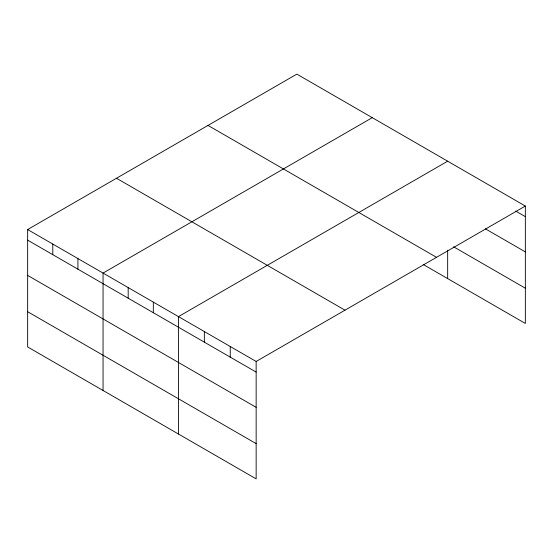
<?xml version="1.0" encoding="UTF-8"?>
<svg xmlns="http://www.w3.org/2000/svg" width="553" height="553" viewBox="0 0 553 553"><rect width="100%" height="100%" fill="white"/><g stroke="black" fill="none" stroke-linecap="round" stroke-linejoin="round"><path stroke-width="0.83" d="M27.65 229.55L256.15 361.468L256.15 478.877L27.65 346.952L27.65 229.55L296.85 74.123L525.35 206.048L525.35 323.45L423.266 264.514M372.259 117.658L103.052 273.078L103.052 390.487M447.66 161.193L178.46 316.613L178.46 434.022M256.15 361.468L525.35 206.048M515.735 211.101L525.35 216.652M485.396 228.831L525.35 251.898M453.578 246.776L525.35 288.21M208.018 125.413L436.511 257.332M116.489 178.26L344.982 310.178M27.65 240.154L256.15 372.079M27.65 275.401L256.15 407.319M27.65 311.712L256.15 443.63M447.66 250.233L447.66 278.601M230.248 346.517L230.248 357.127M204.354 331.565L204.354 342.176M153.326 302.104L153.326 312.715M128.185 287.595L128.185 298.205M77.918 258.569L77.918 269.18M52.784 244.06L52.784 254.67"/></g></svg>
